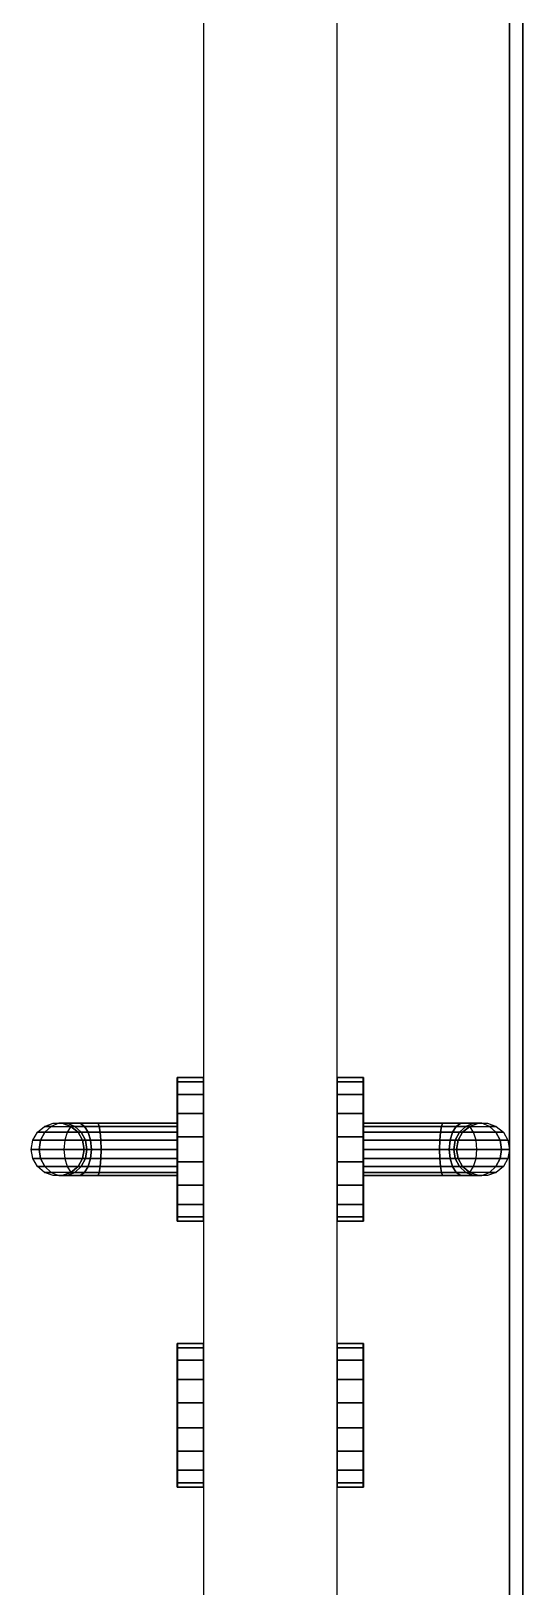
# Model space of a CAD drawing. Header units: millimetres. Extents: x 4647 to 73915, y -13612 to -8141.
# Drawn here: x 12105.5 to 12124, y -11250 to -11191.5 of the extents above; entities that cross this region are included whole.
import ezdxf

# ---------------------------------------------------------------- set-up
doc = ezdxf.new("R2010")
doc.units = ezdxf.units.MM
doc.layers.add('Drzwi ArchiCAD', color=7, linetype='Continuous')
doc.layers.add('Konstrukcja - Ściany zew', color=7, linetype='Continuous')

msp = doc.modelspace()

# ---------------------------------------------------------------- linework, layer by layer
for p, q in [((12111.977, -11230.869), (12111.977, -11106.569)), ((12123.977, -11106.569), (12123.977, -11333.569)), ((12123.977, -11333.569), (12123.977, -11128.569)), ((12116.977, -11133.569), (12116.977, -11230.869)), ((12123.477, -11233.569), (12123.477, -11133.569)), ((12123.477, -11133.569), (12123.477, -11333.569)), ((12110.977, -11230.869), (12110.977, -11231.032)), ((12110.987, -11230.869), (12110.977, -11230.869)), ((12110.977, -11232.584), (12110.977, -11230.869)), ((12110.977, -11230.869), (12111.977, -11230.869)), ((12110.977, -11231.032), (12110.987, -11231.032)), ((12110.977, -11231.032), (12110.977, -11231.5)), ((12110.987, -11231.032), (12110.977, -11231.032)), ((12110.987, -11230.869), (12110.987, -11231.032)), ((12111.967, -11230.869), (12110.987, -11230.869)), ((12110.987, -11231.032), (12110.987, -11230.869)), ((12110.987, -11231.032), (12110.987, -11231.5)), ((12111.967, -11231.032), (12110.987, -11231.032)), ((12110.987, -11231.032), (12111.967, -11231.032)), ((12110.987, -11231.5), (12110.987, -11231.032)), ((12111.967, -11230.869), (12111.967, -11231.032)), ((12111.977, -11230.869), (12111.967, -11230.869)), ((12111.967, -11231.032), (12111.967, -11230.869)), ((12111.967, -11231.032), (12111.977, -11231.032)), ((12111.967, -11231.5), (12111.967, -11231.032)), ((12111.967, -11231.032), (12111.967, -11231.5)), ((12111.977, -11231.032), (12111.967, -11231.032)), ((12111.977, -11231.032), (12111.977, -11230.869)), ((12111.977, -11231.5), (12111.977, -11231.032)), ((12116.987, -11230.869), (12116.977, -11230.869)), ((12116.977, -11230.869), (12116.977, -11231.032)), ((12116.977, -11230.869), (12117.977, -11230.869)), ((12116.977, -11231.032), (12116.987, -11231.032)), ((12116.987, -11231.032), (12116.977, -11231.032)), ((12116.977, -11231.032), (12116.977, -11231.5)), ((12116.987, -11231.032), (12116.987, -11230.869)), ((12117.967, -11230.869), (12116.987, -11230.869)), ((12116.987, -11230.869), (12116.987, -11231.032)), ((12116.987, -11231.5), (12116.987, -11231.032)), ((12116.987, -11231.032), (12117.967, -11231.032)), ((12117.967, -11231.032), (12116.987, -11231.032)), ((12116.987, -11231.032), (12116.987, -11231.5)), ((12117.967, -11231.032), (12117.967, -11230.869)), ((12117.977, -11230.869), (12117.967, -11230.869)), ((12117.967, -11230.869), (12117.967, -11231.032)), ((12117.967, -11231.032), (12117.977, -11231.032)), ((12117.977, -11231.032), (12117.967, -11231.032)), ((12117.967, -11231.032), (12117.967, -11231.5)), ((12117.967, -11231.5), (12117.967, -11231.032)), ((12117.977, -11231.032), (12117.977, -11230.869)), ((12117.977, -11230.869), (12117.977, -11232.584)), ((12117.977, -11231.5), (12117.977, -11231.032)), ((12110.977, -11231.5), (12110.987, -11231.5)), ((12110.977, -11231.5), (12110.977, -11232.219)), ((12110.987, -11231.5), (12110.977, -11231.5)), ((12110.987, -11231.5), (12111.967, -11231.5)), ((12110.987, -11231.5), (12110.987, -11232.219)), ((12111.967, -11231.5), (12110.987, -11231.5)), ((12110.987, -11232.219), (12110.987, -11231.5)), ((12111.967, -11231.5), (12111.967, -11232.219)), ((12111.977, -11231.5), (12111.967, -11231.5)), ((12111.967, -11231.5), (12111.977, -11231.5)), ((12111.967, -11232.219), (12111.967, -11231.5)), ((12111.977, -11232.219), (12111.977, -11231.5)), ((12116.977, -11231.5), (12116.987, -11231.5)), ((12116.987, -11231.5), (12116.977, -11231.5)), ((12116.977, -11231.5), (12116.977, -11232.219)), ((12116.987, -11232.219), (12116.987, -11231.5)), ((12116.987, -11231.5), (12117.967, -11231.5)), ((12117.967, -11231.5), (12116.987, -11231.5)), ((12116.987, -11231.5), (12116.987, -11232.219)), ((12117.967, -11231.5), (12117.977, -11231.5)), ((12117.977, -11231.5), (12117.967, -11231.5)), ((12117.967, -11231.5), (12117.967, -11232.219)), ((12117.967, -11232.219), (12117.967, -11231.5)), ((12117.977, -11232.219), (12117.977, -11231.5)), ((12110.977, -11232.219), (12110.987, -11232.219)), ((12110.977, -11232.219), (12110.977, -11233.1)), ((12110.987, -11232.219), (12110.977, -11232.219)), ((12110.987, -11232.219), (12110.987, -11233.1)), ((12111.967, -11232.219), (12110.987, -11232.219)), ((12110.987, -11232.219), (12111.967, -11232.219)), ((12110.987, -11233.1), (12110.987, -11232.219)), ((12111.967, -11232.219), (12111.977, -11232.219)), ((12111.967, -11232.219), (12111.967, -11233.1)), ((12111.977, -11232.219), (12111.967, -11232.219)), ((12111.967, -11233.1), (12111.967, -11232.219)), ((12111.977, -11233.1), (12111.977, -11232.219)), ((12116.977, -11232.219), (12116.987, -11232.219)), ((12116.987, -11232.219), (12116.977, -11232.219)), ((12116.977, -11232.219), (12116.977, -11233.1)), ((12116.987, -11233.1), (12116.987, -11232.219)), ((12116.987, -11232.219), (12117.967, -11232.219)), ((12117.967, -11232.219), (12116.987, -11232.219)), ((12116.987, -11232.219), (12116.987, -11233.1)), ((12117.967, -11232.219), (12117.977, -11232.219)), ((12117.977, -11232.219), (12117.967, -11232.219)), ((12117.967, -11232.219), (12117.967, -11233.1)), ((12117.967, -11233.1), (12117.967, -11232.219)), ((12117.977, -11233.1), (12117.977, -11232.219)), ((12105.537, -11233.227), (12105.711, -11232.926)), ((12105.537, -11233.227), (12105.711, -11232.926)), ((12105.711, -11232.926), (12105.977, -11232.703)), ((12105.711, -11232.926), (12105.977, -11232.703)), ((12105.711, -11232.926), (12105.991, -11232.926)), ((12105.991, -11232.926), (12105.711, -11232.926)), ((12105.835, -11233.227), (12105.991, -11232.926)), ((12105.991, -11232.926), (12105.835, -11233.227)), ((12105.977, -11232.703), (12106.303, -11232.584)), ((12105.977, -11232.703), (12106.303, -11232.584)), ((12106.229, -11232.703), (12105.977, -11232.703)), ((12105.977, -11232.703), (12106.229, -11232.703)), ((12106.229, -11232.703), (12105.991, -11232.926)), ((12105.991, -11232.926), (12106.229, -11232.703)), ((12105.991, -11232.926), (12106.83, -11232.926)), ((12106.83, -11232.926), (12105.991, -11232.926)), ((12106.522, -11232.584), (12106.229, -11232.703)), ((12106.522, -11232.584), (12106.229, -11232.703)), ((12106.229, -11232.703), (12106.968, -11232.703)), ((12106.229, -11232.703), (12106.968, -11232.703)), ((12106.303, -11232.584), (12106.522, -11232.584)), ((12106.303, -11232.584), (12110.977, -11232.584)), ((12106.65, -11232.584), (12106.522, -11232.584)), ((12106.833, -11232.584), (12106.65, -11232.584)), ((12106.65, -11232.584), (12106.977, -11232.703)), ((12106.971, -11232.701), (12106.65, -11232.584)), ((12106.83, -11232.926), (12106.74, -11233.227)), ((12106.83, -11232.926), (12106.74, -11233.227)), ((12106.968, -11232.703), (12106.83, -11232.926)), ((12106.968, -11232.703), (12106.83, -11232.926)), ((12106.83, -11232.926), (12107.243, -11232.926)), ((12107.243, -11232.926), (12106.83, -11232.926)), ((12107.126, -11232.703), (12106.833, -11232.584)), ((12107.317, -11232.584), (12106.833, -11232.584)), ((12106.833, -11232.584), (12107.126, -11232.703)), ((12106.971, -11232.701), (12106.968, -11232.703)), ((12106.968, -11232.703), (12106.971, -11232.701)), ((12106.977, -11232.703), (12106.968, -11232.703)), ((12106.968, -11232.703), (12106.977, -11232.703)), ((12106.977, -11232.703), (12106.971, -11232.701)), ((12106.977, -11232.703), (12107.126, -11232.703)), ((12107.126, -11232.703), (12106.977, -11232.703)), ((12106.977, -11232.703), (12107.243, -11232.926)), ((12107.243, -11232.926), (12106.977, -11232.703)), ((12107.364, -11232.926), (12107.126, -11232.703)), ((12107.485, -11232.703), (12107.126, -11232.703)), ((12107.126, -11232.703), (12107.364, -11232.926)), ((12107.126, -11232.703), (12107.485, -11232.703)), ((12107.243, -11232.926), (12107.364, -11232.926)), ((12107.364, -11232.926), (12107.243, -11232.926)), ((12107.243, -11232.926), (12107.416, -11233.227)), ((12107.416, -11233.227), (12107.243, -11232.926)), ((12107.485, -11232.703), (12107.317, -11232.584)), ((12108, -11232.584), (12107.317, -11232.584)), ((12107.317, -11232.584), (12107.485, -11232.703)), ((12107.364, -11232.926), (12107.623, -11232.926)), ((12107.52, -11233.227), (12107.364, -11232.926)), ((12107.623, -11232.926), (12107.364, -11232.926)), ((12107.364, -11232.926), (12107.52, -11233.227)), ((12107.623, -11232.926), (12107.485, -11232.703)), ((12107.485, -11232.703), (12108.043, -11232.703)), ((12108.043, -11232.703), (12107.485, -11232.703)), ((12107.485, -11232.703), (12107.623, -11232.926)), ((12107.713, -11233.227), (12107.623, -11232.926)), ((12107.623, -11232.926), (12108.078, -11232.926)), ((12108.078, -11232.926), (12107.623, -11232.926)), ((12107.623, -11232.926), (12107.713, -11233.227)), ((12108.043, -11232.703), (12108, -11232.584)), ((12110.977, -11232.584), (12108, -11232.584)), ((12108, -11232.584), (12108.043, -11232.703)), ((12110.977, -11232.703), (12108.043, -11232.703)), ((12108.043, -11232.703), (12108.078, -11232.926)), ((12108.078, -11232.926), (12108.043, -11232.703)), ((12108.043, -11232.703), (12110.977, -11232.703)), ((12108.078, -11232.926), (12110.977, -11232.926)), ((12110.977, -11232.926), (12108.078, -11232.926)), ((12108.078, -11232.926), (12108.1, -11233.227)), ((12108.1, -11233.227), (12108.078, -11232.926)), ((12110.977, -11232.703), (12110.977, -11232.584)), ((12110.977, -11232.926), (12110.977, -11232.703)), ((12110.977, -11233.227), (12110.977, -11232.926)), ((12120.954, -11232.584), (12117.977, -11232.584)), ((12117.977, -11232.584), (12117.977, -11232.703)), ((12117.977, -11232.584), (12122.65, -11232.584)), ((12120.911, -11232.703), (12117.977, -11232.703)), ((12117.977, -11232.703), (12117.977, -11232.926)), ((12117.977, -11232.703), (12120.911, -11232.703)), ((12117.977, -11232.926), (12120.876, -11232.926)), ((12120.876, -11232.926), (12117.977, -11232.926)), ((12117.977, -11232.926), (12117.977, -11233.227)), ((12120.876, -11232.926), (12120.853, -11233.227)), ((12120.853, -11233.227), (12120.876, -11232.926)), ((12120.876, -11232.926), (12120.911, -11232.703)), ((12120.911, -11232.703), (12120.876, -11232.926)), ((12121.33, -11232.926), (12120.876, -11232.926)), ((12120.876, -11232.926), (12121.33, -11232.926)), ((12120.954, -11232.584), (12120.911, -11232.703)), ((12120.911, -11232.703), (12120.954, -11232.584)), ((12120.911, -11232.703), (12121.468, -11232.703)), ((12121.468, -11232.703), (12120.911, -11232.703)), ((12121.637, -11232.584), (12120.954, -11232.584)), ((12121.24, -11233.227), (12121.33, -11232.926)), ((12121.33, -11232.926), (12121.24, -11233.227)), ((12121.468, -11232.703), (12121.33, -11232.926)), ((12121.33, -11232.926), (12121.468, -11232.703)), ((12121.33, -11232.926), (12121.589, -11232.926)), ((12121.589, -11232.926), (12121.33, -11232.926)), ((12121.589, -11232.926), (12121.433, -11233.227)), ((12121.433, -11233.227), (12121.589, -11232.926)), ((12121.637, -11232.584), (12121.468, -11232.703)), ((12121.468, -11232.703), (12121.637, -11232.584)), ((12121.468, -11232.703), (12121.827, -11232.703)), ((12121.827, -11232.703), (12121.468, -11232.703)), ((12121.537, -11233.227), (12121.711, -11232.926)), ((12121.711, -11232.926), (12121.537, -11233.227)), ((12121.827, -11232.703), (12121.589, -11232.926)), ((12121.589, -11232.926), (12121.827, -11232.703)), ((12121.589, -11232.926), (12121.711, -11232.926)), ((12121.711, -11232.926), (12121.589, -11232.926)), ((12122.12, -11232.584), (12121.637, -11232.584)), ((12121.711, -11232.926), (12121.977, -11232.703)), ((12121.977, -11232.703), (12121.711, -11232.926)), ((12121.711, -11232.926), (12122.123, -11232.926)), ((12122.123, -11232.926), (12121.711, -11232.926)), ((12122.12, -11232.584), (12121.827, -11232.703)), ((12121.827, -11232.703), (12122.12, -11232.584)), ((12121.827, -11232.703), (12121.977, -11232.703)), ((12121.977, -11232.703), (12121.827, -11232.703)), ((12121.977, -11232.703), (12122.303, -11232.584)), ((12121.982, -11232.701), (12121.977, -11232.703)), ((12121.985, -11232.703), (12121.977, -11232.703)), ((12121.977, -11232.703), (12121.985, -11232.703)), ((12122.303, -11232.584), (12121.982, -11232.701)), ((12121.982, -11232.701), (12121.985, -11232.703)), ((12121.985, -11232.703), (12121.982, -11232.701)), ((12121.985, -11232.703), (12122.724, -11232.703)), ((12122.123, -11232.926), (12121.985, -11232.703)), ((12121.985, -11232.703), (12122.724, -11232.703)), ((12122.123, -11232.926), (12121.985, -11232.703)), ((12122.303, -11232.584), (12122.12, -11232.584)), ((12122.123, -11232.926), (12122.963, -11232.926)), ((12122.213, -11233.227), (12122.123, -11232.926)), ((12122.963, -11232.926), (12122.123, -11232.926)), ((12122.213, -11233.227), (12122.123, -11232.926)), ((12122.431, -11232.584), (12122.303, -11232.584)), ((12122.724, -11232.703), (12122.431, -11232.584)), ((12122.431, -11232.584), (12122.65, -11232.584)), ((12122.724, -11232.703), (12122.431, -11232.584)), ((12122.65, -11232.584), (12122.977, -11232.703)), ((12122.65, -11232.584), (12122.977, -11232.703)), ((12122.724, -11232.703), (12122.977, -11232.703)), ((12122.963, -11232.926), (12122.724, -11232.703)), ((12122.977, -11232.703), (12122.724, -11232.703)), ((12122.724, -11232.703), (12122.963, -11232.926)), ((12122.963, -11232.926), (12123.118, -11233.227)), ((12122.963, -11232.926), (12123.243, -11232.926)), ((12123.118, -11233.227), (12122.963, -11232.926)), ((12123.243, -11232.926), (12122.963, -11232.926)), ((12122.977, -11232.703), (12123.243, -11232.926)), ((12122.977, -11232.703), (12123.243, -11232.926)), ((12123.243, -11232.926), (12123.416, -11233.227)), ((12123.243, -11232.926), (12123.416, -11233.227)), ((12105.477, -11233.569), (12105.537, -11233.227)), ((12105.477, -11233.569), (12105.537, -11233.227)), ((12105.781, -11233.569), (12105.477, -11233.569)), ((12105.537, -11233.911), (12105.477, -11233.569)), ((12105.477, -11233.569), (12105.781, -11233.569)), ((12105.537, -11233.911), (12105.477, -11233.569)), ((12105.537, -11233.227), (12105.835, -11233.227)), ((12105.835, -11233.227), (12105.537, -11233.227)), ((12105.835, -11233.227), (12105.781, -11233.569)), ((12105.781, -11233.569), (12105.835, -11233.227)), ((12105.781, -11233.569), (12105.835, -11233.911)), ((12106.709, -11233.569), (12105.781, -11233.569)), ((12105.835, -11233.911), (12105.781, -11233.569)), ((12105.781, -11233.569), (12106.709, -11233.569)), ((12106.74, -11233.227), (12105.835, -11233.227)), ((12105.835, -11233.227), (12106.74, -11233.227)), ((12106.74, -11233.227), (12106.709, -11233.569)), ((12106.74, -11233.227), (12106.709, -11233.569)), ((12106.709, -11233.569), (12107.477, -11233.569)), ((12106.709, -11233.569), (12106.74, -11233.911)), ((12107.477, -11233.569), (12106.709, -11233.569)), ((12106.709, -11233.569), (12106.74, -11233.911)), ((12107.416, -11233.227), (12106.74, -11233.227)), ((12106.74, -11233.227), (12107.416, -11233.227)), ((12107.52, -11233.227), (12107.416, -11233.227)), ((12107.416, -11233.227), (12107.477, -11233.569)), ((12107.477, -11233.569), (12107.416, -11233.227)), ((12107.416, -11233.227), (12107.52, -11233.227)), ((12107.477, -11233.569), (12107.416, -11233.911)), ((12107.416, -11233.911), (12107.477, -11233.569)), ((12107.477, -11233.569), (12107.574, -11233.569)), ((12107.574, -11233.569), (12107.477, -11233.569)), ((12107.574, -11233.569), (12107.52, -11233.227)), ((12107.713, -11233.227), (12107.52, -11233.227)), ((12107.52, -11233.227), (12107.574, -11233.569)), ((12107.52, -11233.227), (12107.713, -11233.227)), ((12107.52, -11233.911), (12107.574, -11233.569)), ((12107.574, -11233.569), (12107.52, -11233.911)), ((12107.574, -11233.569), (12107.744, -11233.569)), ((12107.744, -11233.569), (12107.574, -11233.569)), ((12107.744, -11233.569), (12107.713, -11233.227)), ((12108.1, -11233.227), (12107.713, -11233.227)), ((12107.713, -11233.227), (12107.744, -11233.569)), ((12107.713, -11233.227), (12108.1, -11233.227)), ((12107.713, -11233.911), (12107.744, -11233.569)), ((12107.744, -11233.569), (12107.713, -11233.911)), ((12107.744, -11233.569), (12108.108, -11233.569)), ((12108.108, -11233.569), (12107.744, -11233.569)), ((12108.108, -11233.569), (12108.1, -11233.227)), ((12108.1, -11233.227), (12110.977, -11233.227)), ((12110.977, -11233.227), (12108.1, -11233.227)), ((12108.1, -11233.227), (12108.108, -11233.569)), ((12108.1, -11233.911), (12108.108, -11233.569)), ((12108.108, -11233.569), (12108.1, -11233.911)), ((12108.108, -11233.569), (12110.977, -11233.569)), ((12110.977, -11233.569), (12108.108, -11233.569)), ((12110.977, -11233.1), (12110.977, -11234.038)), ((12110.987, -11233.1), (12110.977, -11233.1)), ((12110.977, -11233.1), (12110.987, -11233.1)), ((12110.977, -11233.569), (12110.977, -11233.227)), ((12110.977, -11233.911), (12110.977, -11233.569)), ((12110.987, -11233.1), (12111.967, -11233.1)), ((12110.987, -11234.038), (12110.987, -11233.1)), ((12110.987, -11233.1), (12110.987, -11234.038)), ((12111.967, -11233.1), (12110.987, -11233.1)), ((12111.967, -11233.1), (12111.977, -11233.1)), ((12111.967, -11233.1), (12111.967, -11234.038)), ((12111.977, -11233.1), (12111.967, -11233.1)), ((12111.967, -11234.038), (12111.967, -11233.1)), ((12111.977, -11234.038), (12111.977, -11233.1)), ((12116.987, -11233.1), (12116.977, -11233.1)), ((12116.977, -11233.1), (12116.977, -11234.038)), ((12116.977, -11233.1), (12116.987, -11233.1)), ((12116.987, -11234.038), (12116.987, -11233.1)), ((12117.967, -11233.1), (12116.987, -11233.1)), ((12116.987, -11233.1), (12116.987, -11234.038)), ((12116.987, -11233.1), (12117.967, -11233.1)), ((12117.967, -11234.038), (12117.967, -11233.1)), ((12117.967, -11233.1), (12117.977, -11233.1)), ((12117.977, -11233.1), (12117.967, -11233.1)), ((12117.967, -11233.1), (12117.967, -11234.038)), ((12117.977, -11234.038), (12117.977, -11233.1)), ((12117.977, -11233.227), (12120.853, -11233.227)), ((12120.853, -11233.227), (12117.977, -11233.227)), ((12117.977, -11233.227), (12117.977, -11233.569)), ((12117.977, -11233.569), (12120.845, -11233.569)), ((12120.845, -11233.569), (12117.977, -11233.569)), ((12117.977, -11233.569), (12117.977, -11233.911)), ((12120.845, -11233.569), (12120.853, -11233.227)), ((12120.853, -11233.227), (12120.845, -11233.569)), ((12120.853, -11233.911), (12120.845, -11233.569)), ((12120.845, -11233.569), (12121.209, -11233.569)), ((12121.209, -11233.569), (12120.845, -11233.569)), ((12120.845, -11233.569), (12120.853, -11233.911)), ((12120.853, -11233.227), (12121.24, -11233.227)), ((12121.24, -11233.227), (12120.853, -11233.227)), ((12121.24, -11233.227), (12121.209, -11233.569)), ((12121.209, -11233.569), (12121.24, -11233.227)), ((12121.209, -11233.569), (12121.379, -11233.569)), ((12121.379, -11233.569), (12121.209, -11233.569)), ((12121.209, -11233.569), (12121.24, -11233.911)), ((12121.24, -11233.911), (12121.209, -11233.569)), ((12121.24, -11233.227), (12121.433, -11233.227)), ((12121.433, -11233.227), (12121.24, -11233.227)), ((12121.433, -11233.227), (12121.379, -11233.569)), ((12121.379, -11233.569), (12121.433, -11233.227)), ((12121.379, -11233.569), (12121.477, -11233.569)), ((12121.477, -11233.569), (12121.379, -11233.569)), ((12121.379, -11233.569), (12121.433, -11233.911)), ((12121.433, -11233.911), (12121.379, -11233.569)), ((12121.537, -11233.227), (12121.433, -11233.227)), ((12121.433, -11233.227), (12121.537, -11233.227)), ((12121.477, -11233.569), (12121.537, -11233.227)), ((12121.537, -11233.227), (12121.477, -11233.569)), ((12121.537, -11233.911), (12121.477, -11233.569)), ((12121.477, -11233.569), (12122.244, -11233.569)), ((12121.477, -11233.569), (12121.537, -11233.911)), ((12122.244, -11233.569), (12121.477, -11233.569)), ((12122.213, -11233.227), (12121.537, -11233.227)), ((12121.537, -11233.227), (12122.213, -11233.227)), ((12123.118, -11233.227), (12122.213, -11233.227)), ((12122.213, -11233.227), (12123.118, -11233.227)), ((12122.244, -11233.569), (12122.213, -11233.227)), ((12122.244, -11233.569), (12122.213, -11233.227)), ((12122.213, -11233.911), (12122.244, -11233.569)), ((12122.213, -11233.911), (12122.244, -11233.569)), ((12123.172, -11233.569), (12122.244, -11233.569)), ((12122.244, -11233.569), (12123.172, -11233.569)), ((12123.118, -11233.227), (12123.416, -11233.227)), ((12123.172, -11233.569), (12123.118, -11233.227)), ((12123.416, -11233.227), (12123.118, -11233.227)), ((12123.118, -11233.227), (12123.172, -11233.569)), ((12123.118, -11233.911), (12123.172, -11233.569)), ((12123.172, -11233.569), (12123.118, -11233.911)), ((12123.172, -11233.569), (12123.477, -11233.569)), ((12123.477, -11233.569), (12123.172, -11233.569)), ((12123.416, -11233.227), (12123.477, -11233.569)), ((12123.416, -11233.227), (12123.477, -11233.569)), ((12123.477, -11233.569), (12123.416, -11233.911)), ((12123.477, -11233.569), (12123.416, -11233.911)), ((12123.477, -11333.569), (12123.477, -11233.569)), ((12105.711, -11234.212), (12105.537, -11233.911)), ((12105.537, -11233.911), (12105.835, -11233.911)), ((12105.835, -11233.911), (12105.537, -11233.911)), ((12105.711, -11234.212), (12105.537, -11233.911)), ((12105.991, -11234.212), (12105.835, -11233.911)), ((12105.835, -11233.911), (12106.74, -11233.911)), ((12105.835, -11233.911), (12105.991, -11234.212)), ((12106.74, -11233.911), (12105.835, -11233.911)), ((12106.74, -11233.911), (12106.83, -11234.212)), ((12106.74, -11233.911), (12107.416, -11233.911)), ((12106.74, -11233.911), (12106.83, -11234.212)), ((12107.416, -11233.911), (12106.74, -11233.911)), ((12107.416, -11233.911), (12107.243, -11234.212)), ((12107.243, -11234.212), (12107.416, -11233.911)), ((12107.364, -11234.212), (12107.52, -11233.911)), ((12107.52, -11233.911), (12107.364, -11234.212)), ((12107.416, -11233.911), (12107.52, -11233.911)), ((12107.52, -11233.911), (12107.416, -11233.911)), ((12107.52, -11233.911), (12107.713, -11233.911)), ((12107.713, -11233.911), (12107.52, -11233.911)), ((12107.623, -11234.212), (12107.713, -11233.911)), ((12107.713, -11233.911), (12107.623, -11234.212)), ((12107.713, -11233.911), (12108.1, -11233.911)), ((12108.1, -11233.911), (12107.713, -11233.911)), ((12108.1, -11233.911), (12108.078, -11234.212)), ((12108.078, -11234.212), (12108.1, -11233.911)), ((12110.977, -11233.911), (12108.1, -11233.911)), ((12108.1, -11233.911), (12110.977, -11233.911)), ((12110.977, -11234.212), (12110.977, -11233.911)), ((12110.977, -11234.038), (12110.987, -11234.038)), ((12110.977, -11234.038), (12110.977, -11234.919)), ((12110.987, -11234.038), (12110.977, -11234.038)), ((12110.987, -11234.038), (12111.967, -11234.038)), ((12110.987, -11234.038), (12110.987, -11234.919)), ((12111.967, -11234.038), (12110.987, -11234.038)), ((12110.987, -11234.919), (12110.987, -11234.038)), ((12111.967, -11234.038), (12111.977, -11234.038)), ((12111.967, -11234.038), (12111.967, -11234.919)), ((12111.977, -11234.038), (12111.967, -11234.038)), ((12111.967, -11234.919), (12111.967, -11234.038)), ((12111.977, -11234.919), (12111.977, -11234.038)), ((12116.977, -11234.038), (12116.987, -11234.038)), ((12116.987, -11234.038), (12116.977, -11234.038)), ((12116.977, -11234.038), (12116.977, -11234.919)), ((12116.987, -11234.038), (12117.967, -11234.038)), ((12116.987, -11234.919), (12116.987, -11234.038)), ((12117.967, -11234.038), (12116.987, -11234.038)), ((12116.987, -11234.038), (12116.987, -11234.919)), ((12117.977, -11234.038), (12117.967, -11234.038)), ((12117.967, -11234.038), (12117.967, -11234.919)), ((12117.967, -11234.919), (12117.967, -11234.038)), ((12117.967, -11234.038), (12117.977, -11234.038)), ((12117.977, -11233.911), (12120.853, -11233.911)), ((12120.853, -11233.911), (12117.977, -11233.911)), ((12117.977, -11233.911), (12117.977, -11234.212)), ((12117.977, -11234.919), (12117.977, -11234.038)), ((12121.24, -11233.911), (12120.853, -11233.911)), ((12120.853, -11233.911), (12120.876, -11234.212)), ((12120.876, -11234.212), (12120.853, -11233.911)), ((12120.853, -11233.911), (12121.24, -11233.911)), ((12121.433, -11233.911), (12121.24, -11233.911)), ((12121.24, -11233.911), (12121.33, -11234.212)), ((12121.33, -11234.212), (12121.24, -11233.911)), ((12121.24, -11233.911), (12121.433, -11233.911)), ((12121.589, -11234.212), (12121.433, -11233.911)), ((12121.433, -11233.911), (12121.537, -11233.911)), ((12121.537, -11233.911), (12121.433, -11233.911)), ((12121.433, -11233.911), (12121.589, -11234.212)), ((12121.711, -11234.212), (12121.537, -11233.911)), ((12122.213, -11233.911), (12121.537, -11233.911)), ((12121.537, -11233.911), (12121.711, -11234.212)), ((12121.537, -11233.911), (12122.213, -11233.911)), ((12122.123, -11234.212), (12122.213, -11233.911)), ((12122.123, -11234.212), (12122.213, -11233.911)), ((12122.213, -11233.911), (12123.118, -11233.911)), ((12123.118, -11233.911), (12122.213, -11233.911)), ((12122.963, -11234.212), (12123.118, -11233.911)), ((12123.118, -11233.911), (12122.963, -11234.212)), ((12123.118, -11233.911), (12123.416, -11233.911)), ((12123.416, -11233.911), (12123.118, -11233.911)), ((12123.416, -11233.911), (12123.243, -11234.212)), ((12123.416, -11233.911), (12123.243, -11234.212)), ((12105.977, -11234.435), (12105.711, -11234.212)), ((12105.711, -11234.212), (12105.991, -11234.212)), ((12105.991, -11234.212), (12105.711, -11234.212)), ((12105.977, -11234.435), (12105.711, -11234.212)), ((12106.303, -11234.554), (12105.977, -11234.435)), ((12105.977, -11234.435), (12106.229, -11234.435)), ((12106.229, -11234.435), (12105.977, -11234.435)), ((12106.303, -11234.554), (12105.977, -11234.435)), ((12106.229, -11234.435), (12105.991, -11234.212)), ((12105.991, -11234.212), (12106.83, -11234.212)), ((12106.83, -11234.212), (12105.991, -11234.212)), ((12105.991, -11234.212), (12106.229, -11234.435)), ((12106.229, -11234.435), (12106.522, -11234.554)), ((12106.229, -11234.435), (12106.522, -11234.554)), ((12106.968, -11234.435), (12106.229, -11234.435)), ((12106.968, -11234.435), (12106.229, -11234.435)), ((12106.522, -11234.554), (12106.303, -11234.554)), ((12110.977, -11234.554), (12106.303, -11234.554)), ((12106.522, -11234.554), (12106.65, -11234.554)), ((12106.977, -11234.435), (12106.65, -11234.554)), ((12106.65, -11234.554), (12106.971, -11234.437)), ((12106.65, -11234.554), (12106.833, -11234.554)), ((12106.83, -11234.212), (12106.968, -11234.435)), ((12106.83, -11234.212), (12106.968, -11234.435)), ((12107.243, -11234.212), (12106.83, -11234.212)), ((12106.83, -11234.212), (12107.243, -11234.212)), ((12107.126, -11234.435), (12106.833, -11234.554)), ((12106.833, -11234.554), (12107.126, -11234.435)), ((12106.833, -11234.554), (12107.317, -11234.554)), ((12106.971, -11234.437), (12106.968, -11234.435)), ((12106.977, -11234.435), (12106.968, -11234.435)), ((12106.968, -11234.435), (12106.971, -11234.437)), ((12106.968, -11234.435), (12106.977, -11234.435)), ((12106.971, -11234.437), (12106.977, -11234.435)), ((12107.243, -11234.212), (12106.977, -11234.435)), ((12106.977, -11234.435), (12107.243, -11234.212)), ((12106.977, -11234.435), (12107.126, -11234.435)), ((12107.126, -11234.435), (12106.977, -11234.435)), ((12107.126, -11234.435), (12107.364, -11234.212)), ((12107.364, -11234.212), (12107.126, -11234.435)), ((12107.126, -11234.435), (12107.485, -11234.435)), ((12107.485, -11234.435), (12107.126, -11234.435)), ((12107.364, -11234.212), (12107.243, -11234.212)), ((12107.243, -11234.212), (12107.364, -11234.212)), ((12107.317, -11234.554), (12107.485, -11234.435)), ((12107.485, -11234.435), (12107.317, -11234.554)), ((12107.317, -11234.554), (12108, -11234.554)), ((12107.623, -11234.212), (12107.364, -11234.212)), ((12107.364, -11234.212), (12107.623, -11234.212)), ((12107.485, -11234.435), (12107.623, -11234.212)), ((12107.623, -11234.212), (12107.485, -11234.435)), ((12107.485, -11234.435), (12108.043, -11234.435)), ((12108.043, -11234.435), (12107.485, -11234.435)), ((12108.078, -11234.212), (12107.623, -11234.212)), ((12107.623, -11234.212), (12108.078, -11234.212)), ((12108, -11234.554), (12108.043, -11234.435)), ((12108.043, -11234.435), (12108, -11234.554)), ((12108, -11234.554), (12110.977, -11234.554)), ((12108.043, -11234.435), (12108.078, -11234.212)), ((12108.078, -11234.212), (12108.043, -11234.435)), ((12108.043, -11234.435), (12110.977, -11234.435)), ((12110.977, -11234.435), (12108.043, -11234.435)), ((12108.078, -11234.212), (12110.977, -11234.212)), ((12110.977, -11234.212), (12108.078, -11234.212)), ((12110.977, -11234.435), (12110.977, -11234.212)), ((12110.977, -11234.554), (12110.977, -11234.435)), ((12110.977, -11236.269), (12110.977, -11234.554)), ((12117.977, -11234.212), (12120.876, -11234.212)), ((12120.876, -11234.212), (12117.977, -11234.212)), ((12117.977, -11234.212), (12117.977, -11234.435)), ((12117.977, -11234.435), (12120.911, -11234.435)), ((12120.911, -11234.435), (12117.977, -11234.435)), ((12117.977, -11234.435), (12117.977, -11234.554)), ((12117.977, -11234.554), (12120.954, -11234.554)), ((12122.65, -11234.554), (12117.977, -11234.554)), ((12117.977, -11234.554), (12117.977, -11236.269)), ((12120.876, -11234.212), (12121.33, -11234.212)), ((12121.33, -11234.212), (12120.876, -11234.212)), ((12120.876, -11234.212), (12120.911, -11234.435)), ((12120.911, -11234.435), (12120.876, -11234.212)), ((12120.911, -11234.435), (12121.468, -11234.435)), ((12121.468, -11234.435), (12120.911, -11234.435)), ((12120.911, -11234.435), (12120.954, -11234.554)), ((12120.954, -11234.554), (12120.911, -11234.435)), ((12120.954, -11234.554), (12121.637, -11234.554)), ((12121.33, -11234.212), (12121.589, -11234.212)), ((12121.468, -11234.435), (12121.33, -11234.212)), ((12121.589, -11234.212), (12121.33, -11234.212)), ((12121.33, -11234.212), (12121.468, -11234.435)), ((12121.468, -11234.435), (12121.827, -11234.435)), ((12121.827, -11234.435), (12121.468, -11234.435)), ((12121.468, -11234.435), (12121.637, -11234.554)), ((12121.637, -11234.554), (12121.468, -11234.435)), ((12121.711, -11234.212), (12121.589, -11234.212)), ((12121.589, -11234.212), (12121.827, -11234.435)), ((12121.589, -11234.212), (12121.711, -11234.212)), ((12121.827, -11234.435), (12121.589, -11234.212)), ((12121.637, -11234.554), (12122.12, -11234.554)), ((12121.977, -11234.435), (12121.711, -11234.212)), ((12122.123, -11234.212), (12121.711, -11234.212)), ((12121.711, -11234.212), (12121.977, -11234.435)), ((12121.711, -11234.212), (12122.123, -11234.212)), ((12121.827, -11234.435), (12121.977, -11234.435)), ((12121.977, -11234.435), (12121.827, -11234.435)), ((12121.827, -11234.435), (12122.12, -11234.554)), ((12122.12, -11234.554), (12121.827, -11234.435)), ((12121.985, -11234.435), (12121.977, -11234.435)), ((12121.977, -11234.435), (12121.982, -11234.437)), ((12122.303, -11234.554), (12121.977, -11234.435)), ((12121.977, -11234.435), (12121.985, -11234.435)), ((12121.985, -11234.435), (12121.982, -11234.437)), ((12121.982, -11234.437), (12121.985, -11234.435)), ((12121.982, -11234.437), (12122.303, -11234.554)), ((12121.985, -11234.435), (12122.123, -11234.212)), ((12121.985, -11234.435), (12122.123, -11234.212)), ((12122.724, -11234.435), (12121.985, -11234.435)), ((12122.724, -11234.435), (12121.985, -11234.435)), ((12122.12, -11234.554), (12122.303, -11234.554)), ((12122.123, -11234.212), (12122.963, -11234.212)), ((12122.963, -11234.212), (12122.123, -11234.212)), ((12122.303, -11234.554), (12122.431, -11234.554)), ((12122.431, -11234.554), (12122.724, -11234.435)), ((12122.431, -11234.554), (12122.724, -11234.435)), ((12122.65, -11234.554), (12122.431, -11234.554)), ((12122.977, -11234.435), (12122.65, -11234.554)), ((12122.977, -11234.435), (12122.65, -11234.554)), ((12122.724, -11234.435), (12122.963, -11234.212)), ((12122.963, -11234.212), (12122.724, -11234.435)), ((12122.724, -11234.435), (12122.977, -11234.435)), ((12122.977, -11234.435), (12122.724, -11234.435)), ((12122.963, -11234.212), (12123.243, -11234.212)), ((12123.243, -11234.212), (12122.963, -11234.212)), ((12123.243, -11234.212), (12122.977, -11234.435)), ((12123.243, -11234.212), (12122.977, -11234.435)), ((12110.977, -11234.919), (12110.987, -11234.919)), ((12110.977, -11234.919), (12110.977, -11235.637)), ((12110.987, -11234.919), (12110.977, -11234.919)), ((12110.987, -11234.919), (12111.967, -11234.919)), ((12110.987, -11234.919), (12110.987, -11235.637)), ((12111.967, -11234.919), (12110.987, -11234.919)), ((12110.987, -11235.637), (12110.987, -11234.919)), ((12111.967, -11234.919), (12111.967, -11235.637)), ((12111.977, -11234.919), (12111.967, -11234.919)), ((12111.967, -11234.919), (12111.977, -11234.919)), ((12111.967, -11235.637), (12111.967, -11234.919)), ((12111.977, -11235.637), (12111.977, -11234.919)), ((12116.977, -11234.919), (12116.987, -11234.919)), ((12116.987, -11234.919), (12116.977, -11234.919)), ((12116.977, -11234.919), (12116.977, -11235.637)), ((12116.987, -11235.637), (12116.987, -11234.919)), ((12116.987, -11234.919), (12117.967, -11234.919)), ((12117.967, -11234.919), (12116.987, -11234.919)), ((12116.987, -11234.919), (12116.987, -11235.637)), ((12117.967, -11234.919), (12117.977, -11234.919)), ((12117.977, -11234.919), (12117.967, -11234.919)), ((12117.967, -11234.919), (12117.967, -11235.637)), ((12117.967, -11235.637), (12117.967, -11234.919)), ((12117.977, -11235.637), (12117.977, -11234.919)), ((12110.977, -11235.637), (12110.987, -11235.637)), ((12110.977, -11235.637), (12110.977, -11236.106)), ((12110.987, -11235.637), (12110.977, -11235.637)), ((12110.987, -11235.637), (12111.967, -11235.637)), ((12110.987, -11235.637), (12110.987, -11236.106)), ((12111.967, -11235.637), (12110.987, -11235.637)), ((12110.987, -11236.106), (12110.987, -11235.637)), ((12111.967, -11235.637), (12111.977, -11235.637)), ((12111.967, -11235.637), (12111.967, -11236.106)), ((12111.977, -11235.637), (12111.967, -11235.637)), ((12111.967, -11236.106), (12111.967, -11235.637)), ((12111.977, -11236.106), (12111.977, -11235.637)), ((12116.977, -11235.637), (12116.987, -11235.637)), ((12116.987, -11235.637), (12116.977, -11235.637)), ((12116.977, -11235.637), (12116.977, -11236.106)), ((12116.987, -11236.106), (12116.987, -11235.637)), ((12116.987, -11235.637), (12117.967, -11235.637)), ((12117.967, -11235.637), (12116.987, -11235.637)), ((12116.987, -11235.637), (12116.987, -11236.106)), ((12117.967, -11235.637), (12117.977, -11235.637)), ((12117.977, -11235.637), (12117.967, -11235.637)), ((12117.967, -11235.637), (12117.967, -11236.106)), ((12117.967, -11236.106), (12117.967, -11235.637)), ((12117.977, -11236.106), (12117.977, -11235.637)), ((12110.977, -11236.106), (12110.987, -11236.106)), ((12110.977, -11236.106), (12110.977, -11236.269)), ((12110.987, -11236.106), (12110.977, -11236.106)), ((12110.977, -11236.269), (12110.987, -11236.269)), ((12111.977, -11236.269), (12110.977, -11236.269)), ((12110.987, -11236.106), (12111.967, -11236.106)), ((12110.987, -11236.106), (12110.987, -11236.269)), ((12111.967, -11236.106), (12110.987, -11236.106)), ((12110.987, -11236.269), (12110.987, -11236.106)), ((12110.987, -11236.269), (12111.967, -11236.269)), ((12111.967, -11236.106), (12111.977, -11236.106)), ((12111.967, -11236.106), (12111.967, -11236.269)), ((12111.977, -11236.106), (12111.967, -11236.106)), ((12111.967, -11236.269), (12111.967, -11236.106)), ((12111.967, -11236.269), (12111.977, -11236.269)), ((12111.977, -11236.269), (12111.977, -11236.106)), ((12111.977, -11240.869), (12111.977, -11236.269)), ((12116.987, -11236.106), (12116.977, -11236.106)), ((12116.977, -11236.106), (12116.977, -11236.269)), ((12116.977, -11236.106), (12116.987, -11236.106)), ((12116.977, -11236.269), (12116.987, -11236.269)), ((12117.977, -11236.269), (12116.977, -11236.269)), ((12116.977, -11236.269), (12116.977, -11240.869)), ((12116.987, -11236.269), (12116.987, -11236.106)), ((12117.967, -11236.106), (12116.987, -11236.106)), ((12116.987, -11236.106), (12116.987, -11236.269)), ((12116.987, -11236.106), (12117.967, -11236.106)), ((12116.987, -11236.269), (12117.967, -11236.269)), ((12117.967, -11236.269), (12117.967, -11236.106)), ((12117.967, -11236.106), (12117.977, -11236.106)), ((12117.977, -11236.106), (12117.967, -11236.106)), ((12117.967, -11236.106), (12117.967, -11236.269)), ((12117.967, -11236.269), (12117.977, -11236.269)), ((12117.977, -11236.269), (12117.977, -11236.106)), ((12110.987, -11240.869), (12110.977, -11240.869)), ((12110.977, -11240.869), (12110.977, -11241.032)), ((12110.977, -11246.269), (12110.977, -11240.869)), ((12110.977, -11240.869), (12111.977, -11240.869)), ((12110.977, -11241.032), (12110.987, -11241.032)), ((12110.987, -11241.032), (12110.977, -11241.032)), ((12110.977, -11241.032), (12110.977, -11241.5)), ((12111.967, -11240.869), (12110.987, -11240.869)), ((12110.987, -11240.869), (12110.987, -11241.032)), ((12110.987, -11241.032), (12110.987, -11240.869)), ((12110.987, -11241.032), (12111.967, -11241.032)), ((12111.967, -11241.032), (12110.987, -11241.032)), ((12110.987, -11241.032), (12110.987, -11241.5)), ((12110.987, -11241.5), (12110.987, -11241.032)), ((12111.977, -11240.869), (12111.967, -11240.869)), ((12111.967, -11240.869), (12111.967, -11241.032)), ((12111.967, -11241.032), (12111.967, -11240.869)), ((12111.967, -11241.032), (12111.977, -11241.032)), ((12111.967, -11241.5), (12111.967, -11241.032)), ((12111.977, -11241.032), (12111.967, -11241.032)), ((12111.967, -11241.032), (12111.967, -11241.5)), ((12111.977, -11241.032), (12111.977, -11240.869)), ((12111.977, -11241.5), (12111.977, -11241.032)), ((12116.987, -11240.869), (12116.977, -11240.869)), ((12116.977, -11240.869), (12116.977, -11241.032)), ((12116.977, -11240.869), (12117.977, -11240.869)), ((12116.977, -11241.032), (12116.987, -11241.032)), ((12116.987, -11241.032), (12116.977, -11241.032)), ((12116.977, -11241.032), (12116.977, -11241.5)), ((12116.987, -11241.032), (12116.987, -11240.869)), ((12117.967, -11240.869), (12116.987, -11240.869)), ((12116.987, -11240.869), (12116.987, -11241.032)), ((12117.967, -11241.032), (12116.987, -11241.032)), ((12116.987, -11241.032), (12116.987, -11241.5)), ((12116.987, -11241.032), (12117.967, -11241.032)), ((12116.987, -11241.5), (12116.987, -11241.032)), ((12117.977, -11240.869), (12117.967, -11240.869)), ((12117.967, -11240.869), (12117.967, -11241.032)), ((12117.967, -11241.032), (12117.967, -11240.869)), ((12117.967, -11241.032), (12117.977, -11241.032)), ((12117.967, -11241.5), (12117.967, -11241.032)), ((12117.977, -11241.032), (12117.967, -11241.032)), ((12117.967, -11241.032), (12117.967, -11241.5)), ((12117.977, -11241.032), (12117.977, -11240.869)), ((12117.977, -11240.869), (12117.977, -11246.269)), ((12117.977, -11241.5), (12117.977, -11241.032)), ((12110.987, -11241.5), (12110.977, -11241.5)), ((12110.977, -11241.5), (12110.977, -11242.219)), ((12110.977, -11241.5), (12110.987, -11241.5)), ((12111.967, -11241.5), (12110.987, -11241.5)), ((12110.987, -11241.5), (12110.987, -11242.219)), ((12110.987, -11241.5), (12111.967, -11241.5)), ((12110.987, -11242.219), (12110.987, -11241.5)), ((12111.977, -11241.5), (12111.967, -11241.5)), ((12111.967, -11241.5), (12111.967, -11242.219)), ((12111.967, -11242.219), (12111.967, -11241.5)), ((12111.967, -11241.5), (12111.977, -11241.5)), ((12111.977, -11242.219), (12111.977, -11241.5)), ((12116.987, -11241.5), (12116.977, -11241.5)), ((12116.977, -11241.5), (12116.977, -11242.219)), ((12116.977, -11241.5), (12116.987, -11241.5)), ((12117.967, -11241.5), (12116.987, -11241.5)), ((12116.987, -11241.5), (12116.987, -11242.219)), ((12116.987, -11241.5), (12117.967, -11241.5)), ((12116.987, -11242.219), (12116.987, -11241.5)), ((12117.967, -11242.219), (12117.967, -11241.5)), ((12117.977, -11241.5), (12117.967, -11241.5)), ((12117.967, -11241.5), (12117.967, -11242.219)), ((12117.967, -11241.5), (12117.977, -11241.5)), ((12117.977, -11242.219), (12117.977, -11241.5)), ((12110.987, -11242.219), (12110.977, -11242.219)), ((12110.977, -11242.219), (12110.977, -11243.1)), ((12110.977, -11242.219), (12110.987, -11242.219)), ((12111.967, -11242.219), (12110.987, -11242.219)), ((12110.987, -11242.219), (12110.987, -11243.1)), ((12110.987, -11242.219), (12111.967, -11242.219)), ((12110.987, -11243.1), (12110.987, -11242.219)), ((12111.977, -11242.219), (12111.967, -11242.219)), ((12111.967, -11242.219), (12111.967, -11243.1)), ((12111.967, -11242.219), (12111.977, -11242.219)), ((12111.967, -11243.1), (12111.967, -11242.219)), ((12111.977, -11243.1), (12111.977, -11242.219)), ((12116.987, -11242.219), (12116.977, -11242.219)), ((12116.977, -11242.219), (12116.977, -11243.1)), ((12116.977, -11242.219), (12116.987, -11242.219)), ((12116.987, -11243.1), (12116.987, -11242.219)), ((12117.967, -11242.219), (12116.987, -11242.219)), ((12116.987, -11242.219), (12116.987, -11243.1)), ((12116.987, -11242.219), (12117.967, -11242.219)), ((12117.967, -11243.1), (12117.967, -11242.219)), ((12117.977, -11242.219), (12117.967, -11242.219)), ((12117.967, -11242.219), (12117.967, -11243.1)), ((12117.967, -11242.219), (12117.977, -11242.219)), ((12117.977, -11243.1), (12117.977, -11242.219)), ((12110.977, -11243.1), (12110.987, -11243.1)), ((12110.987, -11243.1), (12110.977, -11243.1)), ((12110.977, -11243.1), (12110.977, -11244.038)), ((12111.967, -11243.1), (12110.987, -11243.1)), ((12110.987, -11243.1), (12110.987, -11244.038)), ((12110.987, -11243.1), (12111.967, -11243.1)), ((12110.987, -11244.038), (12110.987, -11243.1)), ((12111.967, -11243.1), (12111.977, -11243.1)), ((12111.967, -11244.038), (12111.967, -11243.1)), ((12111.977, -11243.1), (12111.967, -11243.1)), ((12111.967, -11243.1), (12111.967, -11244.038)), ((12111.977, -11244.038), (12111.977, -11243.1)), ((12116.977, -11243.1), (12116.987, -11243.1)), ((12116.987, -11243.1), (12116.977, -11243.1)), ((12116.977, -11243.1), (12116.977, -11244.038)), ((12116.987, -11243.1), (12117.967, -11243.1)), ((12116.987, -11244.038), (12116.987, -11243.1)), ((12117.967, -11243.1), (12116.987, -11243.1)), ((12116.987, -11243.1), (12116.987, -11244.038)), ((12117.977, -11243.1), (12117.967, -11243.1)), ((12117.967, -11243.1), (12117.967, -11244.038)), ((12117.967, -11243.1), (12117.977, -11243.1)), ((12117.967, -11244.038), (12117.967, -11243.1)), ((12117.977, -11244.038), (12117.977, -11243.1)), ((12110.987, -11244.038), (12110.977, -11244.038)), ((12110.977, -11244.038), (12110.977, -11244.919)), ((12110.977, -11244.038), (12110.987, -11244.038)), ((12111.967, -11244.038), (12110.987, -11244.038)), ((12110.987, -11244.038), (12110.987, -11244.919)), ((12110.987, -11244.038), (12111.967, -11244.038)), ((12110.987, -11244.919), (12110.987, -11244.038)), ((12111.977, -11244.038), (12111.967, -11244.038)), ((12111.967, -11244.038), (12111.967, -11244.919)), ((12111.967, -11244.919), (12111.967, -11244.038)), ((12111.967, -11244.038), (12111.977, -11244.038)), ((12111.977, -11244.919), (12111.977, -11244.038)), ((12116.987, -11244.038), (12116.977, -11244.038)), ((12116.977, -11244.038), (12116.977, -11244.919)), ((12116.977, -11244.038), (12116.987, -11244.038)), ((12116.987, -11244.919), (12116.987, -11244.038)), ((12116.987, -11244.038), (12117.967, -11244.038)), ((12117.967, -11244.038), (12116.987, -11244.038)), ((12116.987, -11244.038), (12116.987, -11244.919)), ((12117.967, -11244.038), (12117.977, -11244.038)), ((12117.967, -11244.919), (12117.967, -11244.038)), ((12117.977, -11244.038), (12117.967, -11244.038)), ((12117.967, -11244.038), (12117.967, -11244.919)), ((12117.977, -11244.919), (12117.977, -11244.038)), ((12110.987, -11244.919), (12110.977, -11244.919)), ((12110.977, -11244.919), (12110.977, -11245.637)), ((12110.977, -11244.919), (12110.987, -11244.919)), ((12111.967, -11244.919), (12110.987, -11244.919)), ((12110.987, -11244.919), (12110.987, -11245.637)), ((12110.987, -11244.919), (12111.967, -11244.919)), ((12110.987, -11245.637), (12110.987, -11244.919)), ((12111.967, -11244.919), (12111.977, -11244.919)), ((12111.967, -11245.637), (12111.967, -11244.919)), ((12111.977, -11244.919), (12111.967, -11244.919)), ((12111.967, -11244.919), (12111.967, -11245.637)), ((12111.977, -11245.637), (12111.977, -11244.919)), ((12116.977, -11244.919), (12116.987, -11244.919)), ((12116.987, -11244.919), (12116.977, -11244.919)), ((12116.977, -11244.919), (12116.977, -11245.637)), ((12116.987, -11245.637), (12116.987, -11244.919)), ((12116.987, -11244.919), (12117.967, -11244.919)), ((12117.967, -11244.919), (12116.987, -11244.919)), ((12116.987, -11244.919), (12116.987, -11245.637)), ((12117.967, -11245.637), (12117.967, -11244.919)), ((12117.967, -11244.919), (12117.977, -11244.919)), ((12117.977, -11244.919), (12117.967, -11244.919)), ((12117.967, -11244.919), (12117.967, -11245.637)), ((12117.977, -11245.637), (12117.977, -11244.919)), ((12110.987, -11245.637), (12110.977, -11245.637)), ((12110.977, -11245.637), (12110.977, -11246.106)), ((12110.977, -11245.637), (12110.987, -11245.637)), ((12111.967, -11245.637), (12110.987, -11245.637)), ((12110.987, -11245.637), (12110.987, -11246.106)), ((12110.987, -11245.637), (12111.967, -11245.637)), ((12110.987, -11246.106), (12110.987, -11245.637)), ((12111.967, -11246.106), (12111.967, -11245.637)), ((12111.977, -11245.637), (12111.967, -11245.637)), ((12111.967, -11245.637), (12111.967, -11246.106)), ((12111.967, -11245.637), (12111.977, -11245.637)), ((12111.977, -11246.106), (12111.977, -11245.637)), ((12116.977, -11245.637), (12116.987, -11245.637)), ((12116.987, -11245.637), (12116.977, -11245.637)), ((12116.977, -11245.637), (12116.977, -11246.106)), ((12117.967, -11245.637), (12116.987, -11245.637)), ((12116.987, -11245.637), (12116.987, -11246.106)), ((12116.987, -11246.106), (12116.987, -11245.637)), ((12116.987, -11245.637), (12117.967, -11245.637)), ((12117.967, -11246.106), (12117.967, -11245.637)), ((12117.967, -11245.637), (12117.977, -11245.637)), ((12117.977, -11245.637), (12117.967, -11245.637)), ((12117.967, -11245.637), (12117.967, -11246.106)), ((12117.977, -11246.106), (12117.977, -11245.637)), ((12110.987, -11246.106), (12110.977, -11246.106)), ((12110.977, -11246.106), (12110.977, -11246.269)), ((12110.977, -11246.106), (12110.987, -11246.106)), ((12110.977, -11246.269), (12110.987, -11246.269)), ((12111.977, -11246.269), (12110.977, -11246.269)), ((12111.967, -11246.106), (12110.987, -11246.106)), ((12110.987, -11246.106), (12110.987, -11246.269)), ((12110.987, -11246.106), (12111.967, -11246.106)), ((12110.987, -11246.269), (12110.987, -11246.106)), ((12110.987, -11246.269), (12111.967, -11246.269)), ((12111.977, -11246.106), (12111.967, -11246.106)), ((12111.967, -11246.106), (12111.967, -11246.269)), ((12111.967, -11246.269), (12111.967, -11246.106)), ((12111.967, -11246.106), (12111.977, -11246.106)), ((12111.967, -11246.269), (12111.977, -11246.269)), ((12111.977, -11246.269), (12111.977, -11246.106)), ((12111.977, -11333.569), (12111.977, -11246.269)), ((12116.987, -11246.106), (12116.977, -11246.106)), ((12116.977, -11246.106), (12116.977, -11246.269)), ((12116.977, -11246.106), (12116.987, -11246.106)), ((12116.977, -11246.269), (12116.987, -11246.269)), ((12117.977, -11246.269), (12116.977, -11246.269)), ((12116.977, -11246.269), (12116.977, -11333.569)), ((12116.987, -11246.106), (12117.967, -11246.106)), ((12116.987, -11246.269), (12116.987, -11246.106)), ((12117.967, -11246.106), (12116.987, -11246.106)), ((12116.987, -11246.106), (12116.987, -11246.269)), ((12116.987, -11246.269), (12117.967, -11246.269)), ((12117.967, -11246.269), (12117.967, -11246.106)), ((12117.977, -11246.106), (12117.967, -11246.106)), ((12117.967, -11246.106), (12117.967, -11246.269)), ((12117.967, -11246.106), (12117.977, -11246.106)), ((12117.967, -11246.269), (12117.977, -11246.269)), ((12117.977, -11246.269), (12117.977, -11246.106))]:
    msp.add_line(p, q)
at = {"layer": 'Drzwi ArchiCAD', "color": 30, "lineweight": 20}
for p, q in [((12111.977, -11333.569), (12111.977, -11132.369)), ((12116.977, -11333.569), (12116.977, -11132.369)), ((12105.537, -11233.227), (12105.711, -11232.926)), ((12105.537, -11233.227), (12105.711, -11232.926)), ((12105.711, -11232.926), (12105.977, -11232.703)), ((12105.711, -11232.926), (12105.977, -11232.703)), ((12105.977, -11232.703), (12106.303, -11232.584)), ((12105.977, -11232.703), (12106.303, -11232.584)), ((12106.303, -11232.584), (12106.65, -11232.584)), ((12106.303, -11232.584), (12106.65, -11232.584)), ((12106.65, -11232.584), (12106.977, -11232.703)), ((12106.65, -11232.584), (12106.977, -11232.703)), ((12106.977, -11232.703), (12107.243, -11232.926)), ((12106.977, -11232.703), (12107.243, -11232.926)), ((12107.243, -11232.926), (12107.416, -11233.227)), ((12107.243, -11232.926), (12107.416, -11233.227)), ((12121.537, -11233.227), (12121.711, -11232.926)), ((12121.537, -11233.227), (12121.711, -11232.926)), ((12121.711, -11232.926), (12121.977, -11232.703)), ((12121.711, -11232.926), (12121.977, -11232.703)), ((12121.977, -11232.703), (12122.303, -11232.584)), ((12121.977, -11232.703), (12122.303, -11232.584)), ((12122.303, -11232.584), (12122.65, -11232.584)), ((12122.303, -11232.584), (12122.65, -11232.584)), ((12122.65, -11232.584), (12122.977, -11232.703)), ((12122.65, -11232.584), (12122.977, -11232.703)), ((12122.977, -11232.703), (12123.243, -11232.926)), ((12122.977, -11232.703), (12123.243, -11232.926)), ((12123.243, -11232.926), (12123.416, -11233.227)), ((12123.243, -11232.926), (12123.416, -11233.227)), ((12105.477, -11233.569), (12105.537, -11233.227)), ((12105.477, -11233.569), (12105.537, -11233.227)), ((12105.537, -11233.911), (12105.477, -11233.569)), ((12105.537, -11233.911), (12105.477, -11233.569)), ((12107.416, -11233.227), (12107.477, -11233.569)), ((12107.416, -11233.227), (12107.477, -11233.569)), ((12107.477, -11233.569), (12107.416, -11233.911)), ((12107.477, -11233.569), (12107.416, -11233.911)), ((12121.477, -11233.569), (12121.537, -11233.227)), ((12121.477, -11233.569), (12121.537, -11233.227)), ((12121.537, -11233.911), (12121.477, -11233.569)), ((12121.537, -11233.911), (12121.477, -11233.569)), ((12123.416, -11233.227), (12123.477, -11233.569)), ((12123.416, -11233.227), (12123.477, -11233.569)), ((12123.477, -11233.569), (12123.416, -11233.911)), ((12123.477, -11233.569), (12123.416, -11233.911)), ((12105.711, -11234.212), (12105.537, -11233.911)), ((12105.711, -11234.212), (12105.537, -11233.911)), ((12107.416, -11233.911), (12107.243, -11234.212)), ((12107.416, -11233.911), (12107.243, -11234.212)), ((12121.711, -11234.212), (12121.537, -11233.911)), ((12121.711, -11234.212), (12121.537, -11233.911)), ((12123.416, -11233.911), (12123.243, -11234.212)), ((12123.416, -11233.911), (12123.243, -11234.212)), ((12105.977, -11234.435), (12105.711, -11234.212)), ((12105.977, -11234.435), (12105.711, -11234.212)), ((12106.303, -11234.554), (12105.977, -11234.435)), ((12106.303, -11234.554), (12105.977, -11234.435)), ((12106.65, -11234.554), (12106.303, -11234.554)), ((12106.65, -11234.554), (12106.303, -11234.554)), ((12106.977, -11234.435), (12106.65, -11234.554)), ((12106.977, -11234.435), (12106.65, -11234.554)), ((12107.243, -11234.212), (12106.977, -11234.435)), ((12107.243, -11234.212), (12106.977, -11234.435)), ((12121.977, -11234.435), (12121.711, -11234.212)), ((12121.977, -11234.435), (12121.711, -11234.212)), ((12122.303, -11234.554), (12121.977, -11234.435)), ((12122.303, -11234.554), (12121.977, -11234.435)), ((12122.65, -11234.554), (12122.303, -11234.554)), ((12122.65, -11234.554), (12122.303, -11234.554)), ((12122.977, -11234.435), (12122.65, -11234.554)), ((12122.977, -11234.435), (12122.65, -11234.554)), ((12123.243, -11234.212), (12122.977, -11234.435)), ((12123.243, -11234.212), (12122.977, -11234.435))]:
    msp.add_line(p, q, dxfattribs=at)
at = {"layer": 'Drzwi ArchiCAD', "color": 9, "lineweight": 13}
for p, q in [((12123.477, -11133.569), (12123.477, -11333.569)), ((12110.977, -11231.032), (12110.977, -11230.869)), ((12110.977, -11230.869), (12110.987, -11230.869)), ((12110.977, -11231.5), (12110.977, -11231.032)), ((12110.987, -11230.869), (12111.967, -11230.869)), ((12111.967, -11230.869), (12111.977, -11230.869)), ((12116.987, -11230.869), (12116.977, -11230.869)), ((12117.967, -11230.869), (12116.987, -11230.869)), ((12117.977, -11230.869), (12117.967, -11230.869)), ((12117.977, -11231.032), (12117.977, -11230.869)), ((12117.977, -11231.5), (12117.977, -11231.032)), ((12110.977, -11232.219), (12110.977, -11231.5)), ((12117.977, -11232.219), (12117.977, -11231.5)), ((12110.977, -11233.1), (12110.977, -11232.219)), ((12117.977, -11233.1), (12117.977, -11232.219)), ((12105.537, -11233.227), (12105.711, -11232.926)), ((12105.711, -11232.926), (12105.977, -11232.703)), ((12105.991, -11232.926), (12105.835, -11233.227)), ((12105.977, -11232.703), (12106.303, -11232.584)), ((12106.229, -11232.703), (12105.991, -11232.926)), ((12106.303, -11232.584), (12106.65, -11232.584)), ((12106.833, -11232.584), (12106.65, -11232.584)), ((12106.65, -11232.584), (12106.977, -11232.703)), ((12106.83, -11232.926), (12106.74, -11233.227)), ((12106.968, -11232.703), (12106.83, -11232.926)), ((12107.317, -11232.584), (12106.833, -11232.584)), ((12106.977, -11232.703), (12107.243, -11232.926)), ((12107.364, -11232.926), (12107.126, -11232.703)), ((12107.243, -11232.926), (12107.416, -11233.227)), ((12108, -11232.584), (12107.317, -11232.584)), ((12107.52, -11233.227), (12107.364, -11232.926)), ((12107.623, -11232.926), (12107.485, -11232.703)), ((12107.713, -11233.227), (12107.623, -11232.926)), ((12110.977, -11232.584), (12108, -11232.584)), ((12117.977, -11232.584), (12120.954, -11232.584)), ((12120.954, -11232.584), (12121.637, -11232.584)), ((12121.24, -11233.227), (12121.33, -11232.926)), ((12121.33, -11232.926), (12121.468, -11232.703)), ((12121.433, -11233.227), (12121.589, -11232.926)), ((12121.537, -11233.227), (12121.711, -11232.926)), ((12121.589, -11232.926), (12121.827, -11232.703)), ((12121.637, -11232.584), (12122.12, -11232.584)), ((12121.711, -11232.926), (12121.977, -11232.703)), ((12121.977, -11232.703), (12122.303, -11232.584)), ((12121.985, -11232.703), (12122.123, -11232.926)), ((12122.12, -11232.584), (12122.303, -11232.584)), ((12122.123, -11232.926), (12122.213, -11233.227)), ((12122.303, -11232.584), (12122.65, -11232.584)), ((12122.65, -11232.584), (12122.977, -11232.703)), ((12122.724, -11232.703), (12122.963, -11232.926)), ((12122.963, -11232.926), (12123.118, -11233.227)), ((12122.977, -11232.703), (12123.243, -11232.926)), ((12123.243, -11232.926), (12123.416, -11233.227)), ((12105.477, -11233.569), (12105.537, -11233.227)), ((12105.537, -11233.911), (12105.477, -11233.569)), ((12105.835, -11233.227), (12105.781, -11233.569)), ((12105.781, -11233.569), (12105.835, -11233.911)), ((12106.74, -11233.227), (12106.709, -11233.569)), ((12106.709, -11233.569), (12106.74, -11233.911)), ((12107.416, -11233.227), (12107.477, -11233.569)), ((12107.477, -11233.569), (12107.416, -11233.911)), ((12107.574, -11233.569), (12107.52, -11233.227)), ((12107.52, -11233.911), (12107.574, -11233.569)), ((12107.744, -11233.569), (12107.713, -11233.227)), ((12107.713, -11233.911), (12107.744, -11233.569)), ((12110.977, -11234.038), (12110.977, -11233.1)), ((12117.977, -11234.038), (12117.977, -11233.1)), ((12121.209, -11233.569), (12121.24, -11233.227)), ((12121.24, -11233.911), (12121.209, -11233.569)), ((12121.379, -11233.569), (12121.433, -11233.227)), ((12121.433, -11233.911), (12121.379, -11233.569)), ((12121.477, -11233.569), (12121.537, -11233.227)), ((12121.537, -11233.911), (12121.477, -11233.569)), ((12122.213, -11233.227), (12122.244, -11233.569)), ((12122.244, -11233.569), (12122.213, -11233.911)), ((12123.118, -11233.227), (12123.172, -11233.569)), ((12123.172, -11233.569), (12123.118, -11233.911)), ((12123.416, -11233.227), (12123.477, -11233.569)), ((12123.477, -11233.569), (12123.416, -11233.911)), ((12105.711, -11234.212), (12105.537, -11233.911)), ((12105.835, -11233.911), (12105.991, -11234.212)), ((12106.74, -11233.911), (12106.83, -11234.212)), ((12107.416, -11233.911), (12107.243, -11234.212)), ((12107.364, -11234.212), (12107.52, -11233.911)), ((12107.623, -11234.212), (12107.713, -11233.911)), ((12110.977, -11234.919), (12110.977, -11234.038)), ((12117.977, -11234.919), (12117.977, -11234.038)), ((12121.33, -11234.212), (12121.24, -11233.911)), ((12121.589, -11234.212), (12121.433, -11233.911)), ((12121.711, -11234.212), (12121.537, -11233.911)), ((12122.213, -11233.911), (12122.123, -11234.212)), ((12123.118, -11233.911), (12122.963, -11234.212)), ((12123.416, -11233.911), (12123.243, -11234.212)), ((12105.977, -11234.435), (12105.711, -11234.212)), ((12106.303, -11234.554), (12105.977, -11234.435)), ((12105.991, -11234.212), (12106.229, -11234.435)), ((12106.65, -11234.554), (12106.303, -11234.554)), ((12106.977, -11234.435), (12106.65, -11234.554)), ((12106.833, -11234.554), (12106.65, -11234.554)), ((12106.83, -11234.212), (12106.968, -11234.435)), ((12107.317, -11234.554), (12106.833, -11234.554)), ((12107.243, -11234.212), (12106.977, -11234.435)), ((12107.126, -11234.435), (12107.364, -11234.212)), ((12108, -11234.554), (12107.317, -11234.554)), ((12107.485, -11234.435), (12107.623, -11234.212)), ((12110.977, -11234.554), (12108, -11234.554)), ((12117.977, -11234.554), (12120.954, -11234.554)), ((12120.954, -11234.554), (12121.637, -11234.554)), ((12121.468, -11234.435), (12121.33, -11234.212)), ((12121.827, -11234.435), (12121.589, -11234.212)), ((12121.637, -11234.554), (12122.12, -11234.554)), ((12121.977, -11234.435), (12121.711, -11234.212)), ((12122.303, -11234.554), (12121.977, -11234.435)), ((12122.123, -11234.212), (12121.985, -11234.435)), ((12122.12, -11234.554), (12122.303, -11234.554)), ((12122.65, -11234.554), (12122.303, -11234.554)), ((12122.977, -11234.435), (12122.65, -11234.554)), ((12122.963, -11234.212), (12122.724, -11234.435)), ((12123.243, -11234.212), (12122.977, -11234.435)), ((12110.977, -11235.637), (12110.977, -11234.919)), ((12117.977, -11235.637), (12117.977, -11234.919)), ((12110.977, -11236.106), (12110.977, -11235.637)), ((12117.977, -11236.106), (12117.977, -11235.637)), ((12110.977, -11236.269), (12110.977, -11236.106)), ((12110.977, -11236.269), (12110.987, -11236.269)), ((12110.987, -11236.269), (12111.967, -11236.269)), ((12111.967, -11236.269), (12111.977, -11236.269)), ((12116.987, -11236.269), (12116.977, -11236.269)), ((12117.967, -11236.269), (12116.987, -11236.269)), ((12117.977, -11236.269), (12117.967, -11236.269)), ((12117.977, -11236.269), (12117.977, -11236.106)), ((12110.977, -11241.032), (12110.977, -11240.869)), ((12110.977, -11240.869), (12110.987, -11240.869)), ((12110.977, -11241.5), (12110.977, -11241.032)), ((12110.987, -11240.869), (12111.967, -11240.869)), ((12111.967, -11240.869), (12111.977, -11240.869)), ((12116.987, -11240.869), (12116.977, -11240.869)), ((12117.967, -11240.869), (12116.987, -11240.869)), ((12117.977, -11240.869), (12117.967, -11240.869)), ((12117.977, -11241.032), (12117.977, -11240.869)), ((12117.977, -11241.5), (12117.977, -11241.032)), ((12110.977, -11242.219), (12110.977, -11241.5)), ((12117.977, -11242.219), (12117.977, -11241.5)), ((12110.977, -11243.1), (12110.977, -11242.219)), ((12117.977, -11243.1), (12117.977, -11242.219)), ((12110.977, -11244.038), (12110.977, -11243.1)), ((12117.977, -11244.038), (12117.977, -11243.1)), ((12110.977, -11244.919), (12110.977, -11244.038)), ((12117.977, -11244.919), (12117.977, -11244.038)), ((12110.977, -11245.637), (12110.977, -11244.919)), ((12117.977, -11245.637), (12117.977, -11244.919)), ((12110.977, -11246.106), (12110.977, -11245.637)), ((12117.977, -11246.106), (12117.977, -11245.637)), ((12110.977, -11246.269), (12110.977, -11246.106)), ((12110.977, -11246.269), (12110.987, -11246.269)), ((12110.987, -11246.269), (12111.967, -11246.269)), ((12111.967, -11246.269), (12111.977, -11246.269)), ((12116.987, -11246.269), (12116.977, -11246.269)), ((12117.967, -11246.269), (12116.987, -11246.269)), ((12117.977, -11246.269), (12117.967, -11246.269)), ((12117.977, -11246.269), (12117.977, -11246.106))]:
    msp.add_line(p, q, dxfattribs=at)
at = {"layer": 'Konstrukcja - Ściany zew', "color": 251, "lineweight": 15}
for p, q in [((12123.977, -11333.569), (12123.977, -11128.569)), ((12111.977, -11133.569), (12111.977, -11230.869))]:
    msp.add_line(p, q, dxfattribs=at)

doc.saveas('drawing.dxf')
